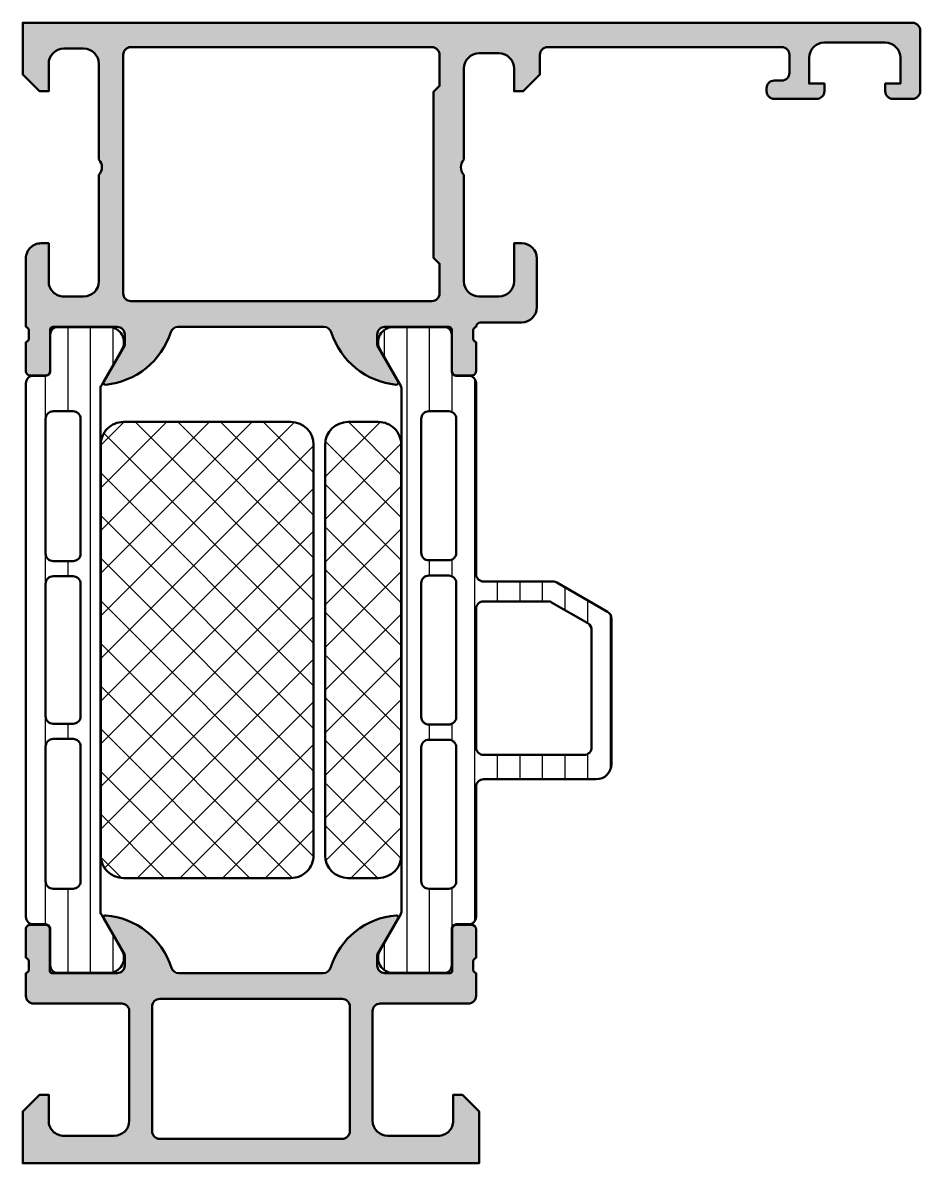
# Model space of a CAD drawing. Extents: x 0 to 59, y 0 to 75.
import ezdxf

# ---------------------------------------------------------------- set-up
doc = ezdxf.new("R2010")
doc.units = 0
for name, color, linetype, lineweight in [('0S-Alu contour', 7, 'Continuous', 50), ('0S-Alu hatch', 252, 'Continuous', 25), ('0S-Plastic contour', 254, 'Continuous', 50), ('0S-Plastic hatch', 253, 'Continuous', 25), ('0S-PT contour', 91, 'Continuous', 50), ('0S-PT hatch', 103, 'Continuous', 25)]:
    doc.layers.add(name, color=color, linetype=linetype, lineweight=lineweight)
pattern_1 = [(90, (0, 0), (-1.4859, 0), [])]
pattern_2 = [(135, (0, 0), (-1.403165018917055, -1.403165018917055), []), (225, (0, 0), (1.403165018917055, -1.403165018917055), [])]

# ---------------------------------------------------------------- blocks, each defined once
blk = doc.blocks.new('391430__699E13A5_60A3_41FA_8676_7FD3C4991469_')
at = {"layer": '0S-Alu hatch'}
h = blk.add_hatch(color=256, dxfattribs=at)
edge = h.paths.add_edge_path()
edge.add_line((34, 72.9), (34, 71.60000000000002))
edge.add_line((34, 71.60000000000002), (32.90000000000001, 70.50000000000001))
edge.add_line((32.90000000000001, 70.50000000000001), (32.30000000000001, 70.50000000000001))
edge.add_line((32.30000000000001, 70.50000000000001), (32.30000000000001, 72.00000000000001))
edge.add_arc((31.30000000000001, 72.00000000000001), 1.000000000000003, 0, 89.9999999999998)
edge.add_line((31.30000000000001, 73.00000000000001), (30, 73.00000000000001))
edge.add_arc((30, 72.00000000000001), 1, 90, 180)
edge.add_line((29, 72.00000000000001), (29, 66.00000000000001))
edge.add_arc((29.525, 65.50000000000001), 0.7250000000000015, 136.3971810272965, 223.6028189727035)
edge.add_line((29, 65.00000000000001), (29, 58.00000000000001))
edge.add_arc((30, 58.00000000000001), 1, 180, 270)
edge.add_line((30, 57.00000000000001), (31.30000000000001, 57.00000000000001))
edge.add_arc((31.30000000000001, 58.00000000000001), 1, 270, 360)
edge.add_line((32.30000000000001, 58.00000000000001), (32.30000000000001, 60.50000000000001))
edge.add_line((32.30000000000001, 60.50000000000001), (32.80000000000001, 60.50000000000001))
edge.add_ellipse((32.80000000000001, 59.50000000000001), major_axis=(-1.000000000000007, 0), ratio=1, start_angle=180, end_angle=269.9999999999996, ccw=False)
edge.add_line((33.80000000000001, 59.50000000000001), (33.80000000000001, 56.30000000000001))
edge.add_ellipse((32.80000000000001, 56.30000000000002), major_axis=(-1.000000000000007, 0), ratio=1, start_angle=90.0000000000004, end_angle=180, ccw=False)
edge.add_line((32.80000000000001, 55.30000000000001), (30.1, 55.30000000000001))
edge.add_arc((30.1, 55.00000000000001), 0.2999999999999971, 90, 180)
edge.add_arc((29.9, 54.71715728752539), 0.2999999999999987, 109.4712206344903, 180)
edge.add_line((29.6, 54.71715728752539), (29.59999999999999, 54.28284271247463))
edge.add_arc((29.9, 54.28284271247463), 0.3000000000000007, 180, 250.5287793655097)
edge.add_line((29.8, 54.00000000000002), (29.8, 52.10000000000005))
edge.add_ellipse((29.49999999999997, 52.10000000000004), major_axis=(-0.3000000000000327, 0), ratio=1, start_angle=89.99999999999869, end_angle=180, ccw=False)
edge.add_line((29.49999999999996, 51.80000000000001), (28.51000000000005, 51.80000000000001))
edge.add_ellipse((28.51000000000004, 52.10000000000004), major_axis=(-0.3000000000000327, 0), ratio=1, start_angle=0, end_angle=90.00000000000142, ccw=False)
edge.add_line((28.21000000000001, 52.10000000000005), (28.21000000000001, 54.80000000000001))
edge.add_arc((28.01000000000001, 54.80000000000001), 0.2000000000000028, 0, 90)
edge.add_line((28.01000000000001, 55.00000000000001), (23.80000000000001, 55.00000000000001))
edge.add_arc((23.8, 54.50000000000001), 0.5000000000000071, 89.9999999999992, 180)
edge.add_line((23.3, 54.50000000000001), (23.3, 53.80000000000002))
edge.add_line((23.3, 53.80000000000002), (24.68149545762236, 51.40717967697246))
edge.add_ellipse((24.56188021535171, 51.33811978464831), major_axis=(-0.1381197846482943, 0), ratio=1, start_angle=84.37742244920611, end_angle=210.0000000000005, ccw=False)
edge.add_ellipse((25.03822324117377, 56.17660886184779), major_axis=(-4.99999999999996, 0), ratio=1, start_angle=17.74841635606981, end_angle=84.37742244920679, ccw=False)
edge.add_arc((19.8, 54.50000000000002), 0.4999999999999904, 17.74841635606978, 90)
edge.add_line((19.8, 55.00000000000001), (10.2, 55.00000000000001))
edge.add_arc((10.2, 54.50000000000001), 0.5000000000000071, 89.9999999999998, 162.25158364393)
edge.add_ellipse((4.961776758826188, 56.17660886184781), major_axis=(-4.999999999999994, 0), ratio=1, start_angle=95.62257755079372, end_angle=162.2515836439301, ccw=False)
edge.add_ellipse((5.438119784648303, 51.33811978464831), major_axis=(-0.1381197846483013, 0), ratio=1, start_angle=-29.999999999998806, end_angle=95.62257755079003, ccw=False)
edge.add_line((5.318504542377636, 51.40717967697246), (6.699999999999987, 53.80000000000001))
edge.add_line((6.699999999999987, 53.80000000000001), (6.699999999999987, 54.50000000000001))
edge.add_arc((6.199999999999985, 54.50000000000001), 0.5000000000000018, 0, 89.9999999999998)
edge.add_line((6.199999999999987, 55.00000000000001), (1.989999999999993, 55.00000000000001))
edge.add_arc((1.989999999999992, 54.80000000000001), 0.2000000000000028, 89.99999999999943, 180)
edge.add_line((1.789999999999989, 54.80000000000001), (1.78999999999999, 52.10000000000005))
edge.add_ellipse((1.489999999999957, 52.10000000000004), major_axis=(-0.3000000000000338, 0), ratio=1, start_angle=89.99999999999892, end_angle=180, ccw=False)
edge.add_line((1.489999999999951, 51.80000000000001), (0.5000000000000274, 51.80000000000001))
edge.add_ellipse((0.5000000000000347, 52.10000000000006), major_axis=(-0.3000000000000469, 0), ratio=1, start_angle=0, end_angle=89.99999999999858, ccw=False)
edge.add_line((0.1999999999999893, 52.10000000000005), (0.1999999999999875, 54.00000000000002))
edge.add_arc((0.0999999999999896, 54.28284271247463), 0.2999999999999991, 289.4712206344904, 360)
edge.add_line((0.3999999999999886, 54.28284271247463), (0.3999999999999904, 54.71715728752539))
edge.add_arc((0.0999999999999967, 54.7171572875254), 0.2999999999999936, 0, 70.52877936550809)
edge.add_line((0.2000000000000008, 55.00000000000001), (0.1999999999999875, 59.50000000000001))
edge.add_ellipse((1.199999999999991, 59.50000000000001), major_axis=(-1.000000000000003, 0), ratio=1, start_angle=269.9999999999994, end_angle=360, ccw=False)
edge.add_line((1.200000000000001, 60.5), (1.700000000000001, 60.5))
edge.add_line((1.700000000000001, 60.5), (1.700000000000001, 58))
edge.add_arc((2.7, 58), 0.9999999999999982, 180, 270.0000000000001)
edge.add_line((2.700000000000001, 57.00000000000001), (3.999999999999999, 57.00000000000001))
edge.add_arc((3.999999999999999, 58), 1, 270, 360)
edge.add_line((4.999999999999999, 58), (4.999999999999999, 65.00000000000001))
edge.add_arc((4.474999999999999, 65.50000000000001), 0.7249999999999996, 316.3971810272964, 403.6028189727036)
edge.add_line((4.999999999999999, 66.00000000000001), (4.999999999999999, 72.30000000000001))
edge.add_arc((3.999999999999999, 72.30000000000001), 1, 0, 90)
edge.add_line((3.999999999999999, 73.30000000000001), (2.700000000000001, 73.30000000000001))
edge.add_arc((2.700000000000001, 72.30000000000001), 1, 90, 180)
edge.add_line((1.700000000000001, 72.30000000000001), (1.700000000000001, 70.50000000000001))
edge.add_line((1.700000000000001, 70.50000000000001), (1.099999999999993, 70.50000000000001))
edge.add_line((1.099999999999993, 70.50000000000001), (-1.1e-15, 71.60000000000002))
edge.add_line((-1.1e-15, 71.60000000000002), (-1.1e-15, 75.00000000000001))
edge.add_line((-1.1e-15, 75.00000000000001), (58.5, 75.00000000000001))
edge.add_ellipse((58.50000000000001, 74.50000000000001), major_axis=(-0.4999999999999858, 0), ratio=1, start_angle=180, end_angle=270.0000000000008, ccw=False)
edge.add_line((59, 74.50000000000001), (59, 70.50000000000001))
edge.add_ellipse((58.50000000000001, 70.5), major_axis=(-0.4999999999999929, 0), ratio=1, start_angle=89.9999999999992, end_angle=180, ccw=False)
edge.add_line((58.5, 70.00000000000001), (57.19999999999998, 70.00000000000001))
edge.add_ellipse((57.19999999999999, 70.49999999999999), major_axis=(-0.4999999999999716, 0), ratio=1, start_angle=0, end_angle=89.9999999999992, ccw=False)
edge.add_line((56.70000000000001, 70.5), (56.70000000000001, 71.00000000000001))
edge.add_line((56.70000000000001, 71.00000000000001), (57.70000000000002, 71.00000000000001))
edge.add_line((57.70000000000002, 71.00000000000001), (57.70000000000002, 72.70000000000002))
edge.add_arc((56.70000000000001, 72.70000000000002), 1, 0, 90)
edge.add_line((56.70000000000001, 73.70000000000002), (52.69999999999999, 73.70000000000002))
edge.add_arc((52.69999999999999, 72.70000000000002), 1, 90, 180)
edge.add_line((51.69999999999999, 72.70000000000002), (51.69999999999999, 71.00000000000001))
edge.add_line((51.69999999999999, 71.00000000000001), (52.69999999999999, 71.00000000000001))
edge.add_line((52.69999999999999, 71.00000000000001), (52.69999999999999, 70.50000000000001))
edge.add_ellipse((52.19999999999999, 70.5), major_axis=(-0.4999999999999929, 0), ratio=1, start_angle=89.9999999999992, end_angle=180, ccw=False)
edge.add_line((52.19999999999998, 70.00000000000001), (49.40000000000001, 70.00000000000001))
edge.add_ellipse((49.4, 70.5), major_axis=(-0.4999999999999858, 0), ratio=1, start_angle=0, end_angle=90.0000000000008, ccw=False)
edge.add_line((48.9, 70.50000000000001), (48.9, 70.70000000000002))
edge.add_ellipse((49.4, 70.70000000000003), major_axis=(-0.4999999999999929, 0), ratio=1, start_angle=269.9999999999992, end_angle=360, ccw=False)
edge.add_line((49.40000000000001, 71.20000000000002), (49.90000000000001, 71.20000000000002))
edge.add_arc((49.90000000000001, 71.70000000000002), 0.5, 270, 360)
edge.add_line((50.4, 71.70000000000002), (50.4, 72.9))
edge.add_arc((49.90000000000001, 72.9), 0.5, 0, 90)
edge.add_line((49.90000000000001, 73.4), (34.5, 73.4))
edge.add_arc((34.5, 72.9), 0.5, 90, 180)
edge = h.paths.add_edge_path()
edge.add_line((26.90000000000007, 73.4), (7.100000000000051, 73.4))
edge.add_arc((7.10000000000005, 72.9), 0.5, 89.99999999999991, 180)
edge.add_line((6.60000000000005, 72.9), (6.600000000000064, 57.20000000000002))
edge.add_arc((7.100000000000064, 57.20000000000002), 0.5, 180, 270)
edge.add_line((7.100000000000064, 56.70000000000001), (26.90000000000007, 56.70000000000001))
edge.add_arc((26.90000000000007, 57.20000000000002), 0.5, 270, 360)
edge.add_line((27.40000000000006, 57.20000000000002), (27.40000000000009, 59.15000000000002))
edge.add_line((27.40000000000009, 59.15000000000002), (27, 59.55000000000009))
edge.add_line((27, 59.55000000000009), (27, 70.44999999999993))
edge.add_line((27, 70.44999999999993), (27.40000000000009, 70.85000000000002))
edge.add_line((27.40000000000009, 70.85000000000002), (27.40000000000006, 72.90000000000002))
edge.add_arc((26.90000000000007, 72.9), 0.4999999999999965, 0, 90.0000000000004)
at = {"layer": '0S-Alu contour', "color": 7}
for points in [[(1.700000000000001, 72.30000000000001), (1.700000000000001, 70.50000000000001), (1.099999999999993, 70.50000000000001), (-1.1e-15, 71.60000000000002), (-1.1e-15, 75.00000000000001), (58.5, 75.00000000000001)], [(59, 74.50000000000001), (59, 70.50000000000001)], [(56.70000000000001, 73.70000000000002), (52.69999999999999, 73.70000000000002)], [(3.999999999999999, 73.30000000000001), (2.700000000000001, 73.30000000000001)], [(6.60000000000005, 72.9), (6.600000000000064, 57.20000000000002)], [(26.90000000000007, 73.4), (7.100000000000051, 73.4)], [(27.40000000000006, 57.20000000000002), (27.40000000000009, 59.15000000000002), (27, 59.55000000000009), (27, 70.44999999999993), (27.40000000000009, 70.85000000000002), (27.40000000000006, 72.90000000000002)], [(31.30000000000001, 73.00000000000001), (30, 73.00000000000001)], [(34, 72.9), (34, 71.60000000000002), (32.90000000000001, 70.50000000000001), (32.30000000000001, 70.50000000000001), (32.30000000000001, 72.00000000000001)], [(49.90000000000001, 73.4), (34.5, 73.4)], [(50.4, 71.70000000000002), (50.4, 72.9)], [(4.999999999999999, 66.00000000000001), (4.999999999999999, 72.30000000000001)], [(51.69999999999999, 72.70000000000002), (51.69999999999999, 71.00000000000001), (52.69999999999999, 71.00000000000001), (52.69999999999999, 70.50000000000001)], [(56.70000000000001, 70.5), (56.70000000000001, 71.00000000000001), (57.70000000000002, 71.00000000000001), (57.70000000000002, 72.70000000000002)], [(29, 72.00000000000001), (29, 66.00000000000001)], [(48.9, 70.50000000000001), (48.9, 70.70000000000002)], [(49.40000000000001, 71.20000000000002), (49.90000000000001, 71.20000000000002)], [(52.19999999999998, 70.00000000000001), (49.40000000000001, 70.00000000000001)], [(58.5, 70.00000000000001), (57.19999999999998, 70.00000000000001)], [(4.999999999999999, 58), (4.999999999999999, 65.00000000000001)], [(29, 65.00000000000001), (29, 58.00000000000001)], [(1.200000000000001, 60.5), (1.700000000000001, 60.5), (1.700000000000001, 58)], [(32.30000000000001, 58.00000000000001), (32.30000000000001, 60.50000000000001), (32.80000000000001, 60.50000000000001)], [(0.2000000000000008, 55.00000000000001), (0.1999999999999875, 59.50000000000001)], [(33.80000000000001, 59.50000000000001), (33.80000000000001, 56.30000000000001)], [(2.700000000000001, 57.00000000000001), (3.999999999999999, 57.00000000000001)], [(7.100000000000064, 56.70000000000001), (26.90000000000007, 56.70000000000001)], [(30, 57.00000000000001), (31.30000000000001, 57.00000000000001)], [(1.789999999999989, 54.80000000000001), (1.78999999999999, 52.10000000000005)], [(6.199999999999987, 55.00000000000001), (1.989999999999993, 55.00000000000001)], [(19.8, 55.00000000000001), (10.2, 55.00000000000001)], [(28.01000000000001, 55.00000000000001), (23.80000000000001, 55.00000000000001)], [(28.21000000000001, 52.10000000000005), (28.21000000000001, 54.80000000000001)], [(32.80000000000001, 55.30000000000001), (30.1, 55.30000000000001)], [(0.3999999999999886, 54.28284271247463), (0.3999999999999904, 54.71715728752539)], [(5.318504542377636, 51.40717967697246), (6.699999999999987, 53.80000000000001), (6.699999999999987, 54.50000000000001)], [(23.3, 54.50000000000001), (23.3, 53.80000000000002), (24.68149545762236, 51.40717967697246)], [(29.6, 54.71715728752539), (29.59999999999999, 54.28284271247463)], [(0.1999999999999893, 52.10000000000005), (0.1999999999999875, 54.00000000000002)], [(29.8, 54.00000000000002), (29.8, 52.10000000000005)], [(1.489999999999951, 51.80000000000001), (0.5000000000000274, 51.80000000000001)], [(29.49999999999996, 51.80000000000001), (28.51000000000005, 51.80000000000001)]]:
    blk.add_lwpolyline(points, dxfattribs=at)
at = {"layer": '0S-Alu contour', "color": 7, "extrusion": (0, 0, -1)}
for centre, radius, start, end in [((-58.50000000000001, 74.50000000000001), 0.4999999999999858, 89.9999999999992, 180), ((-49.4, 70.70000000000003), 0.4999999999999929, 0, 90.00000000000081), ((-49.4, 70.5), 0.4999999999999858, 269.9999999999992, 0), ((-52.19999999999999, 70.5), 0.4999999999999929, 180, 270.0000000000008), ((-57.19999999999999, 70.49999999999999), 0.4999999999999716, 270.0000000000008, 0), ((-58.50000000000001, 70.5), 0.4999999999999929, 180, 270.0000000000008), ((-1.199999999999991, 59.50000000000001), 1.000000000000003, 0, 90.00000000000063), ((-32.80000000000001, 59.50000000000001), 1.000000000000007, 90.0000000000004, 180), ((-32.80000000000001, 56.30000000000002), 1.000000000000007, 180, 269.9999999999996), ((-4.961776758826188, 56.17660886184781), 4.999999999999994, 197.74841635607, 264.3774224492063), ((-25.03822324117377, 56.17660886184779), 4.99999999999996, 275.6225775507932, 342.2515836439302), ((-0.5000000000000347, 52.10000000000006), 0.3000000000000469, 270.0000000000014, 0), ((-1.489999999999957, 52.10000000000004), 0.3000000000000338, 180, 270.0000000000011), ((-28.51000000000004, 52.10000000000004), 0.3000000000000327, 269.9999999999986, 0), ((-29.49999999999997, 52.10000000000004), 0.3000000000000327, 180, 270.0000000000013), ((-5.438119784648303, 51.33811978464831), 0.1381197846483013, 264.37742244921, 29.9999999999988), ((-24.56188021535171, 51.33811978464831), 0.1381197846482943, 149.9999999999995, 275.6225775507939)]:
    blk.add_arc(centre, radius, start, end, dxfattribs=at)
at = {"layer": '0S-Alu contour', "color": 7}
for centre, radius, start, end in [((52.69999999999999, 72.70000000000002), 1, 90, 180), ((56.70000000000001, 72.70000000000002), 1, 0, 90), ((2.700000000000001, 72.30000000000001), 1, 90, 180), ((3.999999999999999, 72.30000000000001), 1, 0, 90), ((7.10000000000005, 72.9), 0.5, 89.99999999999991, 180), ((26.90000000000007, 72.9), 0.4999999999999965, 0, 90.0000000000004), ((30, 72.00000000000001), 1, 90, 180), ((31.30000000000001, 72.00000000000001), 1.000000000000003, 0, 89.9999999999998), ((34.5, 72.9), 0.5, 90, 180), ((49.90000000000001, 72.9), 0.5, 0, 90), ((49.90000000000001, 71.70000000000002), 0.5, 270, 0), ((4.474999999999999, 65.50000000000001), 0.7249999999999996, 316.3971810272964, 43.60281897270365), ((29.525, 65.50000000000001), 0.7250000000000015, 136.3971810272965, 223.6028189727035), ((2.7, 58), 0.9999999999999982, 180, 270.0000000000001), ((3.999999999999999, 58), 1, 270, 0), ((30, 58.00000000000001), 1, 180, 270), ((31.30000000000001, 58.00000000000001), 1, 270, 0), ((7.100000000000064, 57.20000000000002), 0.5, 180, 270), ((26.90000000000007, 57.20000000000002), 0.5, 270, 0), ((0.0999999999999967, 54.7171572875254), 0.2999999999999936, 0, 70.52877936550809), ((1.989999999999992, 54.80000000000001), 0.2000000000000028, 89.99999999999943, 180), ((6.199999999999985, 54.50000000000001), 0.5000000000000018, 0, 89.9999999999998), ((10.2, 54.50000000000001), 0.5000000000000071, 89.9999999999998, 162.25158364393), ((19.8, 54.50000000000002), 0.4999999999999904, 17.74841635606978, 90), ((23.8, 54.50000000000001), 0.5000000000000071, 89.9999999999992, 180), ((28.01000000000001, 54.80000000000001), 0.2000000000000028, 0, 90), ((29.9, 54.71715728752539), 0.2999999999999987, 109.4712206344903, 180), ((30.1, 55.00000000000001), 0.2999999999999971, 90, 180), ((0.0999999999999896, 54.28284271247463), 0.2999999999999991, 289.4712206344904, 0), ((29.9, 54.28284271247463), 0.3000000000000007, 180, 250.5287793655097)]:
    blk.add_arc(centre, radius, start, end, dxfattribs=at)
blk = doc.blocks.new('278257__DBB3D6EF_B642_41C7_9EE1_92AFD7180E99___5E092644_018B_4345_8E50_8EFF9B53573E_')
at = {"layer": '0S-Plastic hatch'}
h = blk.add_hatch(dxfattribs=at)
h.set_pattern_fill('ANSI31', color=256, scale=0.4680000000000001, angle=45, style=0)
h.set_pattern_definition(pattern_1)
edge = h.paths.add_edge_path()
edge.add_arc((38.20000000000018, 35.82512928832862), 0.5000000000000071, 0, 59.99999999999956)
edge.add_line((38.45000000000018, 36.25814199022085), (35.11602540378462, 38.18301312081729))
edge.add_arc((34.86602540378461, 37.75000041892504), 0.5000000000000298, 60.00000000000008, 89.99999999999837)
edge.add_line((34.86602540378462, 38.25000041892507), (30.30000000000018, 38.25000041892507))
edge.add_ellipse((30.30000000000018, 38.75000041892507), major_axis=(-0.5, 0), ratio=1, start_angle=0, end_angle=90, ccw=False)
edge.add_line((29.80000000000018, 38.75000041892507), (29.80000000000018, 51.29000041892506))
edge.add_arc((29.30000000000018, 51.29000041892506), 0.5000000000000036, 0, 89.99999999999959)
edge.add_line((29.30000000000018, 51.79000041892506), (28.50000000000019, 51.79000041892506))
edge.add_ellipse((28.50000000000019, 52.09000041892505), major_axis=(-0.2999999999999971, 0), ratio=1, start_angle=0, end_angle=90, ccw=False)
edge.add_line((28.20000000000019, 52.09000041892505), (28.20000000000018, 54.49000041892507))
edge.add_arc((27.70000000000019, 54.49000041892507), 0.4999999999999894, 0, 90.00000000000081)
edge.add_line((27.70000000000019, 54.99000041892506), (24.3565509926172, 54.99000041892506))
edge.add_arc((24.3565509926172, 53.99000041892506), 1, 89.9999999999998, 210)
edge.add_line((23.49052558883276, 53.49000041892506), (24.8330127018924, 51.16474453059931))
edge.add_ellipse((24.40000000000019, 50.9147445305993), major_axis=(-0.499999999999998, 0), ratio=1, start_angle=180, end_angle=210.0000000000001, ccw=False)
edge.add_line((24.90000000000018, 50.9147445305993), (24.90000000000018, 16.58525630725083))
edge.add_ellipse((24.40000000000018, 16.58525630725082), major_axis=(-0.5, 0), ratio=1, start_angle=150.0000000000001, end_angle=180, ccw=False)
edge.add_line((24.8330127018924, 16.33525630725082), (23.49052558883275, 14.01000041892507))
edge.add_arc((24.35655099261719, 13.51000041892506), 1, 149.9999999999998, 270)
edge.add_line((24.35655099261719, 12.51000041892506), (27.70000000000017, 12.51000041892507))
edge.add_arc((27.70000000000018, 13.01000041892507), 0.5, 269.9999999999992, 360)
edge.add_line((28.20000000000018, 13.01000041892507), (28.20000000000018, 15.41000041892507))
edge.add_ellipse((28.50000000000017, 15.41000041892507), major_axis=(-0.2999999999999971, 0), ratio=1, start_angle=269.9999999999993, end_angle=360, ccw=False)
edge.add_line((28.50000000000018, 15.71000041892506), (29.30000000000018, 15.71000041892507))
edge.add_arc((29.30000000000017, 16.21000041892507), 0.5000000000000036, 270.0000000000004, 360)
edge.add_line((29.80000000000018, 16.21000041892507), (29.80000000000018, 24.75000041892506))
edge.add_ellipse((30.30000000000018, 24.75000041892506), major_axis=(-0.5, 0), ratio=1, start_angle=269.9999999999996, end_angle=360, ccw=False)
edge.add_line((30.30000000000018, 25.25000041892506), (37.70000000000018, 25.25000041892506))
edge.add_arc((37.70000000000018, 26.25000041892507), 1.000000000000003, 270, 360)
edge.add_line((38.70000000000019, 26.25000041892507), (38.70000000000018, 35.82512928832863))
edge = h.paths.add_edge_path()
edge.add_ellipse((36.90000000000019, 35.07457393838213), major_axis=(-0.499999999999998, 0), ratio=1, start_angle=180, end_angle=239.9999999999999, ccw=False)
edge.add_line((37.40000000000018, 35.07457393838213), (37.40000000000018, 27.35000041892507))
edge.add_ellipse((36.90000000000019, 27.35000041892507), major_axis=(-0.5, 0), ratio=1, start_angle=90, end_angle=180, ccw=False)
edge.add_line((36.90000000000019, 26.85000041892506), (30.30000000000018, 26.85000041892506))
edge.add_ellipse((30.30000000000018, 27.35000041892507), major_axis=(-0.5, 0), ratio=1, start_angle=0, end_angle=90, ccw=False)
edge.add_line((29.80000000000018, 27.35000041892507), (29.80000000000018, 36.45000041892507))
edge.add_ellipse((30.30000000000018, 36.45000041892507), major_axis=(-0.5, 0), ratio=1, start_angle=270, end_angle=360, ccw=False)
edge.add_line((30.30000000000018, 36.95000041892507), (34.51769145362416, 36.95000041892507))
edge.add_ellipse((34.51769145362417, 36.45000041892507), major_axis=(-0.5, 0), ratio=1, start_angle=240.00000000000028, end_angle=270.0000000000008, ccw=False)
edge.add_line((34.76769145362417, 36.8830131208173), (37.15000000000018, 35.50758664027435))
edge = h.paths.add_edge_path()
edge.add_ellipse((28.00000000000018, 38.15000041892507), major_axis=(-0.5, 0), ratio=1, start_angle=180, end_angle=270, ccw=False)
edge.add_line((28.50000000000018, 38.15000041892507), (28.50000000000018, 29.35000041892506))
edge.add_ellipse((28.00000000000018, 29.35000041892506), major_axis=(-0.5, 0), ratio=1, start_angle=90, end_angle=180, ccw=False)
edge.add_line((28.00000000000018, 28.85000041892507), (26.70000000000018, 28.85000041892507))
edge.add_ellipse((26.70000000000018, 29.35000041892506), major_axis=(-0.5, 0), ratio=1, start_angle=0, end_angle=90, ccw=False)
edge.add_line((26.20000000000018, 29.35000041892506), (26.20000000000018, 38.15000041892507))
edge.add_ellipse((26.70000000000018, 38.15000041892507), major_axis=(-0.5, 0), ratio=1, start_angle=270, end_angle=360, ccw=False)
edge.add_line((26.70000000000018, 38.65000041892507), (28.00000000000018, 38.65000041892507))
edge = h.paths.add_edge_path()
edge.add_ellipse((28.00000000000018, 27.35000041892507), major_axis=(-0.5, 0), ratio=1, start_angle=180, end_angle=269.9999999999996, ccw=False)
edge.add_line((28.50000000000018, 27.35000041892507), (28.50000000000018, 18.55000041892506))
edge.add_ellipse((28.00000000000018, 18.55000041892506), major_axis=(-0.5, 0), ratio=1, start_angle=90, end_angle=180, ccw=False)
edge.add_line((28.00000000000018, 18.05000041892506), (26.70000000000018, 18.05000041892506))
edge.add_ellipse((26.70000000000018, 18.55000041892506), major_axis=(-0.5, 0), ratio=1, start_angle=0, end_angle=90, ccw=False)
edge.add_line((26.20000000000018, 18.55000041892506), (26.20000000000018, 27.35000041892507))
edge.add_ellipse((26.70000000000018, 27.35000041892507), major_axis=(-0.5, 0), ratio=1, start_angle=270.0000000000004, end_angle=360, ccw=False)
edge.add_line((26.70000000000018, 27.85000041892506), (28.00000000000018, 27.85000041892506))
edge = h.paths.add_edge_path()
edge.add_line((28.00000000000018, 39.65000041892507), (26.70000000000018, 39.65000041892507))
edge.add_ellipse((26.70000000000018, 40.15000041892506), major_axis=(-0.5, 0), ratio=1, start_angle=0, end_angle=90, ccw=False)
edge.add_line((26.20000000000018, 40.15000041892506), (26.20000000000018, 48.95000041892506))
edge.add_ellipse((26.70000000000018, 48.95000041892506), major_axis=(-0.5, 0), ratio=1, start_angle=270, end_angle=360, ccw=False)
edge.add_line((26.70000000000018, 49.45000041892506), (28.00000000000018, 49.45000041892506))
edge.add_ellipse((28.00000000000018, 48.95000041892506), major_axis=(-0.5, 0), ratio=1, start_angle=180, end_angle=270, ccw=False)
edge.add_line((28.50000000000018, 48.95000041892506), (28.50000000000018, 40.15000041892506))
edge.add_ellipse((28.00000000000018, 40.15000041892506), major_axis=(-0.5, 0), ratio=1, start_angle=90, end_angle=180, ccw=False)
at = {"layer": '0S-Alu contour', "color": 7}
for points in [[(26.20000000000018, 40.15000041892506), (26.20000000000018, 48.95000041892506)], [(26.70000000000018, 49.45000041892506), (28.00000000000018, 49.45000041892506)], [(28.50000000000018, 48.95000041892506), (28.50000000000018, 40.15000041892506)], [(28.00000000000018, 39.65000041892507), (26.70000000000018, 39.65000041892507)], [(26.70000000000018, 38.65000041892507), (28.00000000000018, 38.65000041892507)], [(26.20000000000018, 29.35000041892506), (26.20000000000018, 38.15000041892507)], [(28.50000000000018, 38.15000041892507), (28.50000000000018, 29.35000041892506)], [(30.30000000000018, 36.95000041892507), (34.51769145362416, 36.95000041892507)], [(34.76769145362417, 36.8830131208173), (37.15000000000018, 35.50758664027435)], [(29.80000000000018, 27.35000041892507), (29.80000000000018, 36.45000041892507)], [(37.40000000000018, 35.07457393838213), (37.40000000000018, 27.35000041892507)], [(28.00000000000018, 28.85000041892507), (26.70000000000018, 28.85000041892507)], [(26.70000000000018, 27.85000041892506), (28.00000000000018, 27.85000041892506)], [(26.20000000000018, 18.55000041892506), (26.20000000000018, 27.35000041892507)], [(28.50000000000018, 27.35000041892507), (28.50000000000018, 18.55000041892506)], [(36.90000000000019, 26.85000041892506), (30.30000000000018, 26.85000041892506)], [(28.00000000000018, 18.05000041892506), (26.70000000000018, 18.05000041892506)]]:
    blk.add_lwpolyline(points, dxfattribs=at)
at = {"layer": '0S-Alu contour', "color": 7, "extrusion": (5e-16, 1.1e-15, -1)}
for centre, radius, start, end in [((-26.70000000000018, 48.95000041892506), 0.5, 0, 90), ((-28.00000000000018, 48.95000041892506), 0.5, 90, 180), ((-26.70000000000018, 40.15000041892506), 0.5, 270, 0), ((-28.00000000000018, 40.15000041892506), 0.5, 180, 270), ((-26.70000000000018, 38.15000041892507), 0.5, 0, 90), ((-28.00000000000018, 38.15000041892507), 0.5, 90, 180), ((-30.30000000000018, 36.45000041892507), 0.5, 0, 90), ((-34.51769145362417, 36.45000041892507), 0.5, 89.9999999999992, 119.9999999999997), ((-36.90000000000019, 35.07457393838213), 0.499999999999998, 120.0000000000001, 180), ((-26.70000000000018, 29.35000041892506), 0.5, 270, 0), ((-28.00000000000018, 29.35000041892506), 0.5, 180, 270), ((-26.70000000000018, 27.35000041892507), 0.5, 0, 89.99999999999959), ((-28.00000000000018, 27.35000041892507), 0.5, 90.0000000000004, 180), ((-30.30000000000018, 27.35000041892507), 0.5, 270, 0), ((-36.90000000000019, 27.35000041892507), 0.5, 180, 270), ((-26.70000000000018, 18.55000041892506), 0.5, 270, 0), ((-28.00000000000018, 18.55000041892506), 0.5, 180, 270)]:
    blk.add_arc(centre, radius, start, end, dxfattribs=at)
at = {"layer": '0S-Plastic contour', "color": 7}
for points in [[(27.70000000000019, 54.99000041892506), (24.3565509926172, 54.99000041892506)], [(28.20000000000019, 52.09000041892505), (28.20000000000018, 54.49000041892507)], [(23.49052558883276, 53.49000041892506), (24.8330127018924, 51.16474453059931)], [(29.30000000000018, 51.79000041892506), (28.50000000000019, 51.79000041892506)], [(29.80000000000018, 38.75000041892507), (29.80000000000018, 51.29000041892506)], [(24.90000000000018, 50.9147445305993), (24.90000000000018, 16.58525630725083)], [(34.86602540378462, 38.25000041892507), (30.30000000000018, 38.25000041892507)], [(38.45000000000018, 36.25814199022085), (35.11602540378462, 38.18301312081729)], [(38.70000000000019, 26.25000041892507), (38.70000000000018, 35.82512928832863)], [(30.30000000000018, 25.25000041892506), (37.70000000000018, 25.25000041892506)], [(29.80000000000018, 16.21000041892507), (29.80000000000018, 24.75000041892506)], [(24.8330127018924, 16.33525630725082), (23.49052558883275, 14.01000041892507)], [(28.20000000000018, 13.01000041892507), (28.20000000000018, 15.41000041892507)], [(28.50000000000018, 15.71000041892506), (29.30000000000018, 15.71000041892507)], [(24.35655099261719, 12.51000041892506), (27.70000000000017, 12.51000041892507)]]:
    blk.add_lwpolyline(points, dxfattribs=at)
for centre, radius, start, end in [((24.3565509926172, 53.99000041892506), 1, 89.9999999999998, 210), ((27.70000000000019, 54.49000041892507), 0.4999999999999894, 0, 90.00000000000081), ((29.30000000000018, 51.29000041892506), 0.5000000000000036, 0, 89.99999999999959), ((34.86602540378461, 37.75000041892504), 0.5000000000000298, 60.00000000000008, 89.99999999999837), ((38.20000000000018, 35.82512928832862), 0.5000000000000071, 0, 59.99999999999956), ((37.70000000000018, 26.25000041892507), 1.000000000000003, 270, 0), ((29.30000000000017, 16.21000041892507), 0.5000000000000036, 270.0000000000004, 0), ((24.35655099261719, 13.51000041892506), 1, 149.9999999999998, 270), ((27.70000000000018, 13.01000041892507), 0.5, 269.9999999999992, 0)]:
    blk.add_arc(centre, radius, start, end, dxfattribs=at)
at = {"layer": '0S-Plastic contour', "color": 7, "extrusion": (5e-16, 1.1e-15, -1)}
for centre, radius, start, end in [((-28.50000000000019, 52.09000041892505), 0.2999999999999971, 270, 0), ((-24.40000000000019, 50.9147445305993), 0.499999999999998, 149.9999999999999, 180), ((-30.30000000000018, 38.75000041892507), 0.5, 270, 0), ((-30.30000000000018, 24.75000041892506), 0.5, 0, 90.0000000000004), ((-24.40000000000018, 16.58525630725082), 0.5, 180, 210), ((-28.50000000000017, 15.41000041892507), 0.2999999999999971, 0, 90.00000000000067)]:
    blk.add_arc(centre, radius, start, end, dxfattribs=at)
blk = doc.blocks.new('391460__A7851A93_3E42_48D3_924B_93A7A3DC0920_')
at = {"layer": '0S-Alu hatch'}
h = blk.add_hatch(color=256, dxfattribs=at)
edge = h.paths.add_edge_path()
edge.add_line((28.90002441406341, 4.500013553619282), (30, 3.400038206100816))
edge.add_line((30, 3.400038206100816), (30.00000000000046, 0))
edge.add_line((30.00000000000046, 0), (0, 0))
edge.add_line((0, 0), (4.547e-13, 3.400038206099907))
edge.add_line((4.547e-13, 3.400038206099907), (1.09997558593659, 4.500013553619282))
edge.add_line((1.09997558593659, 4.500013553619282), (1.70001220703125, 4.50001355361951))
edge.add_line((1.70001220703125, 4.50001355361951), (1.70001220703125, 2.800016843795674))
edge.add_arc((2.699988454923177, 2.799993210894067), 0.9999762481711911, 179.9986459023465, 270.0013609278978)
edge.add_line((2.700012207031704, 1.800016963004964), (6, 1.800016963004964))
edge.add_arc((5.999987457678242, 2.800029505327768), 1.000012542401458, 270.0007186130889, 359.9992745571189)
edge.add_line((6.999999999999545, 2.800016843802153), (6.999999999999545, 10.00001403045644))
edge.add_arc((6.499973327062775, 9.999987357519217), 0.5000266736481772, 0.0030563303085188, 89.99694366953308)
edge.add_line((6.500000000000454, 10.50001403045598), (0.7000000000002728, 10.50001403045644))
edge.add_ellipse((0.7000000000003865, 11.00001403045655), major_axis=(-0.5000000000001137, 0), ratio=1, start_angle=0, end_angle=89.99999999998698, ccw=False)
edge.add_line((0.2000000000002728, 11.00001403045655), (0.1999999999998181, 12.50000093998802))
edge.add_arc((0.1211635534567836, 12.76752153198112), 0.2788950563274097, 286.4198764194918, 361.1645893740969)
edge.add_line((0.4000009999998064, 12.77318993997949), (0.4000009999997906, 13.22678393997948))
edge.add_arc((0.1211329043566123, 13.23244459945653), 0.2789255417371596, 358.8371299271147, 433.5754054446468)
edge.add_line((0.1999999999997757, 13.49998793997948), (0.1999999999997335, 15.37999893998799))
edge.add_ellipse((0.4999999999997228, 15.379998939988), major_axis=(-0.2999999999999893, 0), ratio=1, start_angle=269.99999999999943, end_angle=360, ccw=False)
edge.add_line((0.4999999999997259, 15.67999893998799), (1.479974319042512, 15.67999893998802))
edge.add_ellipse((1.479974319042513, 15.37999893998801), major_axis=(-0.3000000000000114, 0), ratio=1, start_angle=180, end_angle=270.0000000000001, ccw=False)
edge.add_line((1.779974319042524, 15.37999893998801), (1.77997431904258, 12.61999729860506))
edge.add_arc((1.899974319042581, 12.61999729860507), 0.1200000000000001, 180, 270.0000993483417)
edge.add_line((1.899974527117261, 12.49999729860525), (6.199998451988489, 12.50000475465639))
edge.add_arc((6.20001133424215, 12.99999187226436), 0.4999871177739237, 269.9985237644347, 360.0006019649143)
edge.add_line((6.699998451988479, 12.99999712526388), (6.699998451988464, 13.70000170289859))
edge.add_line((6.699998451988464, 13.70000170289859), (5.319144780224206, 16.09171827501089))
edge.add_ellipse((5.437530550121103, 16.16006810665604), major_axis=(-0.1366999999999995, 0), ratio=1, start_angle=-94.47272639206409, end_angle=29.999918520385506, ccw=False)
edge.add_ellipse((5.064266512772095, 11.38825965200798), major_axis=(-4.923085062803532, 0), ratio=1, start_angle=197.2895527157367, end_angle=265.5272736079426, ccw=False)
edge.add_arc((10.24230951399256, 13.0000047546561), 0.4999999999996059, 197.2895527157379, 270.0000000000029)
edge.add_line((10.24230951399259, 12.50000475465649), (19.7576901045385, 12.50000475465649))
edge.add_arc((19.75769010453852, 13.0000047546561), 0.4999999999996092, 269.9999999999972, 342.7104472842615)
edge.add_ellipse((24.93573310575902, 11.38825965200795), major_axis=(-4.923085062803563, 0), ratio=1, start_angle=274.4727263920576, end_angle=342.7104472842631, ccw=False)
edge.add_ellipse((24.56246906840998, 16.16006810665604), major_axis=(-0.1367000000000026, 0), ratio=1, start_angle=150.0000814796166, end_angle=274.4727263920607, ccw=False)
edge.add_line((24.68085483830689, 16.09171827501089), (23.30000116654263, 13.70000170289859))
edge.add_line((23.30000116654263, 13.70000170289859), (23.30000116654261, 12.99999712526187))
edge.add_arc((23.79998828428894, 12.99999187226436), 0.4999871177739203, 179.9993980350857, 270.0014762355656)
edge.add_line((23.8000011665426, 12.5000047546564), (28.10002509141383, 12.49999729860525))
edge.add_arc((28.10002529948851, 12.61999729860507), 0.1200000000000002, 269.9999006516579, 360)
edge.add_line((28.22002529948851, 12.61999729860507), (28.22002529948857, 15.37999893998802))
edge.add_ellipse((28.52002529948858, 15.379998939988), major_axis=(-0.3000000000000114, 0), ratio=1, start_angle=270, end_angle=360, ccw=False)
edge.add_line((28.52002529948858, 15.67999893998802), (29.49999961853137, 15.67999893998799))
edge.add_ellipse((29.49999961853136, 15.379998939988), major_axis=(-0.2999999999999918, 0), ratio=1, start_angle=180, end_angle=269.9999999999993, ccw=False)
edge.add_line((29.79999961853136, 15.379998939988), (29.79999961853132, 13.49998793997948))
edge.add_arc((29.87886671417448, 13.23244459945653), 0.2789255417371603, 106.4245945553535, 181.1628700728853)
edge.add_line((29.5999986185313, 13.22678393997948), (29.59999861853129, 12.77318993997949))
edge.add_arc((29.87883659691074, 12.76752152116956), 0.2788955882737181, 178.8354106259002, 253.5801235805063)
edge.add_line((29.80000000000018, 12.50000041892507), (29.80000000000018, 11.00001403045667))
edge.add_ellipse((29.29999999999995, 11.00001403045667), major_axis=(-0.500000000000231, 0), ratio=1, start_angle=90.00000000002649, end_angle=180, ccw=False)
edge.add_line((29.30000000000018, 10.50001403045644), (23.5, 10.50001403045644))
edge.add_arc((23.50002667293802, 9.99998735751933), 0.5000266736485183, 90.00305633050601, 179.9969436696915)
edge.add_line((23.00000000000091, 10.00001403045563), (23.00000000000091, 2.800016843795219))
edge.add_arc((24.00001254232199, 2.800029505327541), 1.000012542401232, 180.0007254428812, 269.999281386924)
edge.add_line((24.00000000000046, 1.800016963004963), (27.29998779296875, 1.800016963004964))
edge.add_arc((27.3000115450774, 2.799993210893953), 0.9999762481710776, 269.9986390720956, 360.0013540976534)
edge.add_line((28.29998779296921, 2.800016843795058), (28.29998779296921, 4.500013553619282))
edge.add_line((28.29998779296921, 4.500013553619282), (28.90002441406341, 4.500013553619282))
edge = h.paths.add_edge_path()
edge.add_arc((21.0000000000006, 10.3000000000001), 0.4999999999998579, 0, 89.99999999996417)
edge.add_line((21.00000000000091, 10.79999999999995), (8.999999618530182, 10.79999999999995))
edge.add_arc((8.99999961853041, 10.30000000000018), 0.4999999999997727, 90.00000000002605, 180)
edge.add_line((8.499999618530637, 10.29999999999995), (8.499999618530637, 2.100019895554577))
edge.add_arc((8.999996745898267, 2.100017142129735), 0.4999971273752112, 179.9996844789419, 270.000329181261)
edge.add_line((8.999999618530182, 1.600020014762776), (21.00000000000091, 1.600020014762776))
edge.add_arc((21.00000000000091, 2.100020014762776), 0.5, 270, 360)
edge.add_line((21.50000000000091, 2.100020014762776), (21.50000000000046, 10.3000000000001))
at = {"layer": '0S-Alu contour', "color": 7}
for points in [[(6.699998451988479, 12.99999712526388), (6.699998451988464, 13.70000170289859), (5.319144780224206, 16.09171827501089)], [(24.68085483830689, 16.09171827501089), (23.30000116654263, 13.70000170289859), (23.30000116654261, 12.99999712526187)], [(0.1999999999997757, 13.49998793997948), (0.1999999999997335, 15.37999893998799)], [(0.4999999999997259, 15.67999893998799), (1.479974319042512, 15.67999893998802)], [(1.779974319042524, 15.37999893998801), (1.77997431904258, 12.61999729860506)], [(28.22002529948851, 12.61999729860507), (28.22002529948857, 15.37999893998802)], [(28.52002529948858, 15.67999893998802), (29.49999961853137, 15.67999893998799)], [(29.79999961853136, 15.379998939988), (29.79999961853132, 13.49998793997948)], [(0.4000009999998064, 12.77318993997949), (0.4000009999997906, 13.22678393997948)], [(29.5999986185313, 13.22678393997948), (29.59999861853129, 12.77318993997949)], [(0.2000000000002728, 11.00001403045655), (0.1999999999998181, 12.50000093998802)], [(1.899974527117261, 12.49999729860525), (6.199998451988489, 12.50000475465639)], [(10.24230951399259, 12.50000475465649), (19.7576901045385, 12.50000475465649)], [(23.8000011665426, 12.5000047546564), (28.10002509141383, 12.49999729860525)], [(29.80000000000018, 12.50000041892507), (29.80000000000018, 11.00001403045667)], [(21.00000000000091, 10.79999999999995), (8.999999618530182, 10.79999999999995)], [(6.500000000000454, 10.50001403045598), (0.7000000000002728, 10.50001403045644)], [(6.999999999999545, 2.800016843802153), (6.999999999999545, 10.00001403045644)], [(8.499999618530637, 10.29999999999995), (8.499999618530637, 2.100019895554578)], [(21.50000000000091, 2.100020014762776), (21.50000000000046, 10.3000000000001)], [(23.00000000000091, 10.00001403045563), (23.00000000000091, 2.800016843795219)], [(29.30000000000018, 10.50001403045644), (23.5, 10.50001403045644)], [(28.90002441406341, 4.500013553619282), (30, 3.400038206100816), (30.00000000000046, 0), (0, 0), (4.547e-13, 3.400038206099907), (1.09997558593659, 4.500013553619282), (1.70001220703125, 4.50001355361951), (1.70001220703125, 2.800016843795674)], [(28.29998779296921, 2.800016843795058), (28.29998779296921, 4.500013553619282), (28.90002441406341, 4.500013553619282)], [(2.700012207031704, 1.800016963004964), (6, 1.800016963004964)], [(8.999999618530182, 1.600020014762776), (21.00000000000091, 1.600020014762776)], [(24.00000000000046, 1.800016963004963), (27.29998779296875, 1.800016963004964)]]:
    blk.add_lwpolyline(points, dxfattribs=at)
at = {"layer": '0S-Alu contour', "color": 7, "extrusion": (0, 0, -1)}
for centre, radius, start, end in [((-5.437530550121103, 16.16006810665604), 0.1366999999999995, 330.0000814796145, 94.47272639206415), ((-5.064266512772095, 11.38825965200798), 4.923085062803532, 94.47272639205738, 162.7104472842633), ((-24.93573310575902, 11.38825965200795), 4.923085062803563, 17.28955271573687, 85.52727360794238), ((-24.56246906840998, 16.16006810665604), 0.1367000000000026, 85.52727360793932, 209.9999185203835), ((-0.4999999999997228, 15.379998939988), 0.2999999999999893, 0, 90.0000000000006), ((-1.479974319042513, 15.37999893998801), 0.3000000000000114, 89.99999999999991, 180), ((-28.52002529948858, 15.379998939988), 0.3000000000000114, 0, 90), ((-29.49999961853136, 15.379998939988), 0.2999999999999918, 90.00000000000067, 180), ((-0.7000000000003865, 11.00001403045655), 0.5000000000001137, 270.000000000013, 0), ((-29.29999999999995, 11.00001403045667), 0.500000000000231, 180, 269.9999999999735)]:
    blk.add_arc(centre, radius, start, end, dxfattribs=at)
at = {"layer": '0S-Alu contour', "color": 7}
for centre, radius, start, end in [((0.1211329043566123, 13.23244459945653), 0.2789255417371596, 358.8371299271147, 73.57540544464682), ((0.1211635534567836, 12.76752153198112), 0.2788950563274097, 286.4198764194918, 1.164589374096924), ((6.20001133424215, 12.99999187226436), 0.4999871177739237, 269.9985237644347, 0.0006019649143335), ((10.24230951399256, 13.0000047546561), 0.4999999999996059, 197.2895527157379, 270.0000000000029), ((19.75769010453852, 13.0000047546561), 0.4999999999996092, 269.9999999999972, 342.7104472842615), ((23.79998828428894, 12.99999187226436), 0.4999871177739203, 179.9993980350857, 270.0014762355656), ((29.87883659691074, 12.76752152116956), 0.2788955882737181, 178.8354106259002, 253.5801235805063), ((29.87886671417448, 13.23244459945653), 0.2789255417371603, 106.4245945553535, 181.1628700728853), ((1.899974319042581, 12.61999729860507), 0.1200000000000001, 180, 270.0000993483417), ((28.10002529948851, 12.61999729860507), 0.1200000000000002, 269.9999006516579, 0), ((8.99999961853041, 10.30000000000018), 0.4999999999997727, 90.00000000002605, 180), ((21.0000000000006, 10.3000000000001), 0.4999999999998579, 0, 89.99999999996417), ((6.499973327062775, 9.999987357519217), 0.5000266736481772, 0.0030563303085188, 89.99694366953308), ((23.50002667293802, 9.99998735751933), 0.5000266736485183, 90.00305633050601, 179.9969436696915), ((2.699988454923177, 2.799993210894067), 0.9999762481711911, 179.9986459023465, 270.0013609278978), ((5.999987457678242, 2.800029505327768), 1.000012542401458, 270.0007186130889, 359.9992745571189), ((24.00001254232199, 2.800029505327541), 1.000012542401232, 180.0007254428812, 269.999281386924), ((27.3000115450774, 2.799993210893953), 0.9999762481710776, 269.9986390720956, 0.0013540976534197), ((8.999996745898267, 2.100017142129735), 0.4999971273752112, 179.9996844789419, 270.000329181261), ((21.00000000000091, 2.100020014762776), 0.5, 270, 0)]:
    blk.add_arc(centre, radius, start, end, dxfattribs=at)
blk = doc.blocks.new('480840__8DAE2774_5D9C_40BE_8A26_A1278ACF3BC3_')
at = {"layer": '0S-PT hatch'}
h = blk.add_hatch(dxfattribs=at)
h.set_pattern_fill('ANSI37', color=256, scale=0.625, angle=90, style=0)
h.set_pattern_definition(pattern_2)
edge = h.paths.add_edge_path()
edge.add_line((6.620000000000024, 48.75), (17.62000000000002, 48.75))
edge.add_ellipse((17.62000000000002, 47.24999999999999), major_axis=(-1.5, 0), ratio=1, start_angle=180, end_angle=270, ccw=False)
edge.add_line((19.12000000000002, 47.24999999999999), (19.12, 20.24999999999999))
edge.add_ellipse((17.62000000000001, 20.24999999999999), major_axis=(-1.5, 0), ratio=1, start_angle=89.99999999999989, end_angle=180, ccw=False)
edge.add_line((17.62000000000001, 18.74999999999999), (6.620000000000008, 18.75))
edge.add_ellipse((6.620000000000008, 20.25), major_axis=(-1.5, 0), ratio=1, start_angle=0, end_angle=90, ccw=False)
edge.add_line((5.120000000000008, 20.25), (5.120000000000023, 47.25))
edge.add_ellipse((6.620000000000023, 47.25), major_axis=(-1.5, 0), ratio=1, start_angle=269.99999999999994, end_angle=360, ccw=False)
at = {"layer": '0S-PT contour', "color": 7}
for points in [[(6.620000000000024, 48.75), (17.62000000000002, 48.75)], [(5.120000000000008, 20.25), (5.120000000000023, 47.25)], [(19.12000000000002, 47.24999999999999), (19.12, 20.24999999999999)], [(17.62000000000001, 18.74999999999999), (6.620000000000008, 18.75)]]:
    blk.add_lwpolyline(points, dxfattribs=at)
at = {"layer": '0S-PT contour', "color": 7, "extrusion": (0, 1e-16, -1)}
for centre, start, end in [((-6.620000000000023, 47.25), 0, 90.00000000000006), ((-17.62000000000002, 47.24999999999999), 90, 180), ((-6.620000000000008, 20.25), 270, 0), ((-17.62000000000001, 20.24999999999999), 180, 270.0000000000001)]:
    blk.add_arc(centre, 1.5, start, end, dxfattribs=at)
blk = doc.blocks.new('278257__94699478_6F10_4520_A59C_A203B0C67E48___4CDB01D2_DCC1_43E8_A5AC_BE830EE25B55_')
at = {"layer": '0S-Plastic hatch'}
h = blk.add_hatch(dxfattribs=at)
h.set_pattern_fill('ANSI31', color=256, scale=0.4680000000000001, angle=45, style=0)
h.set_pattern_definition(pattern_1)
edge = h.paths.add_edge_path()
edge.add_arc((0.7000000000000292, 51.29000000000001), 0.4999999999999929, 89.99999999999936, 180)
edge.add_line((0.2000000000000335, 51.29000000000001), (0.2000000000000002, 16.21))
edge.add_arc((0.7000000000000038, 16.21), 0.5000000000000036, 180, 269.9999999999999)
edge.add_line((0.7000000000000028, 15.71), (1.500000000000001, 15.71))
edge.add_ellipse((1.500000000000002, 15.41000000000001), major_axis=(-0.29999999999999, 0), ratio=1, start_angle=180, end_angle=270.00000000000034, ccw=False)
edge.add_line((1.799999999999992, 15.41000000000001), (1.799999999999996, 13.01))
edge.add_arc((2.300000000000002, 13.01), 0.5000000000000052, 180, 269.9999999999998)
edge.add_line((2.299999999999999, 12.51), (5.649999999999989, 12.50999999999999))
edge.add_arc((5.649999999999986, 13.51), 1.000000000000008, 270.0000000000002, 390.0000000000002)
edge.add_line((6.516025403784429, 14.01), (5.166987298107781, 16.34660254037842))
edge.add_ellipse((5.600000000000002, 16.59660254037844), major_axis=(-0.5000000000000081, 0), ratio=1, start_angle=0, end_angle=30.00000000000142, ccw=False)
edge.add_line((5.099999999999994, 16.59660254037844), (5.100000000000034, 50.90339745962157))
edge.add_ellipse((5.600000000000013, 50.90339745962157), major_axis=(-0.4999999999999796, 0), ratio=1, start_angle=329.99999999999864, end_angle=360, ccw=False)
edge.add_line((5.166987298107818, 51.15339745962156), (6.516025403784472, 53.49000000000001))
edge.add_arc((5.650000000000018, 53.99), 1.000000000000009, 330.0000000000008, 449.9999999999998)
edge.add_line((5.65000000000002, 54.99000000000001), (2.300000000000039, 54.99000000000002))
edge.add_arc((2.300000000000045, 54.49), 0.5000000000000142, 90.00000000000063, 180)
edge.add_line((1.800000000000033, 54.49000000000001), (1.800000000000034, 52.09000000000001))
edge.add_ellipse((1.500000000000022, 52.09000000000001), major_axis=(-0.3000000000000124, 0), ratio=1, start_angle=90, end_angle=180, ccw=False)
edge.add_line((1.500000000000022, 51.79), (0.7000000000000347, 51.79000000000001))
edge = h.paths.add_edge_path()
edge.add_line((2.000000000000028, 49.45000000000001), (3.300000000000028, 49.45000000000001))
edge.add_ellipse((3.300000000000028, 48.95000000000001), major_axis=(-0.5, 0), ratio=1, start_angle=180, end_angle=270, ccw=False)
edge.add_line((3.800000000000028, 48.95000000000001), (3.80000000000002, 40.1))
edge.add_ellipse((3.30000000000002, 40.1), major_axis=(-0.5, 0), ratio=1, start_angle=89.99999999999989, end_angle=180, ccw=False)
edge.add_line((3.300000000000019, 39.60000000000001), (2.000000000000019, 39.60000000000001))
edge.add_ellipse((2.000000000000019, 40.1), major_axis=(-0.5, 0), ratio=1, start_angle=0, end_angle=90, ccw=False)
edge.add_line((1.500000000000019, 40.1), (1.500000000000028, 48.95000000000001))
edge.add_ellipse((2.000000000000027, 48.95000000000001), major_axis=(-0.4999999999999999, 0), ratio=1, start_angle=269.99999999999994, end_angle=360, ccw=False)
edge = h.paths.add_edge_path()
edge.add_line((2.00000000000001, 27.90000000000001), (3.30000000000001, 27.9))
edge.add_ellipse((3.30000000000001, 27.4), major_axis=(-0.5, 0), ratio=1, start_angle=180, end_angle=270, ccw=False)
edge.add_line((3.80000000000001, 27.4), (3.800000000000003, 18.55))
edge.add_ellipse((3.300000000000004, 18.55), major_axis=(-0.4999999999999996, 0), ratio=1, start_angle=90, end_angle=180, ccw=False)
edge.add_line((3.300000000000004, 18.05), (2.000000000000004, 18.05))
edge.add_ellipse((2.000000000000004, 18.55), major_axis=(-0.5, 0), ratio=1, start_angle=0, end_angle=90, ccw=False)
edge.add_line((1.500000000000004, 18.55), (1.500000000000009, 27.40000000000001))
edge.add_ellipse((2.000000000000009, 27.40000000000001), major_axis=(-0.5, 0), ratio=1, start_angle=269.9999999999999, end_angle=360, ccw=False)
edge = h.paths.add_edge_path()
edge.add_ellipse((3.300000000000018, 38.10000000000001), major_axis=(-0.5, 0), ratio=1, start_angle=180, end_angle=269.9999999999999, ccw=False)
edge.add_line((3.800000000000018, 38.10000000000001), (3.800000000000011, 29.4))
edge.add_ellipse((3.300000000000011, 29.4), major_axis=(-0.5, 0), ratio=1, start_angle=89.99999999999989, end_angle=180, ccw=False)
edge.add_line((3.30000000000001, 28.9), (2.000000000000009, 28.9))
edge.add_ellipse((2.000000000000009, 29.40000000000001), major_axis=(-0.5, 0), ratio=1, start_angle=0, end_angle=90, ccw=False)
edge.add_line((1.500000000000009, 29.40000000000001), (1.500000000000017, 38.10000000000001))
edge.add_ellipse((2.000000000000017, 38.10000000000001), major_axis=(-0.4999999999999999, 0), ratio=1, start_angle=270, end_angle=360, ccw=False)
edge.add_line((2.000000000000017, 38.60000000000001), (3.300000000000019, 38.60000000000001))
at = {"layer": '0S-Alu contour', "color": 7}
for points in [[(1.500000000000019, 40.1), (1.500000000000028, 48.95000000000001)], [(2.000000000000028, 49.45000000000001), (3.300000000000028, 49.45000000000001)], [(3.800000000000028, 48.95000000000001), (3.80000000000002, 40.1)], [(3.300000000000019, 39.60000000000001), (2.000000000000019, 39.60000000000001)], [(2.000000000000017, 38.60000000000001), (3.300000000000019, 38.60000000000001)], [(1.500000000000009, 29.40000000000001), (1.500000000000017, 38.10000000000001)], [(3.800000000000018, 38.10000000000001), (3.800000000000011, 29.4)], [(3.30000000000001, 28.9), (2.000000000000009, 28.9)], [(2.00000000000001, 27.90000000000001), (3.30000000000001, 27.9)], [(1.500000000000004, 18.55), (1.500000000000009, 27.40000000000001)], [(3.80000000000001, 27.4), (3.800000000000003, 18.55)], [(3.300000000000004, 18.05), (2.000000000000004, 18.05)]]:
    blk.add_lwpolyline(points, dxfattribs=at)
at = {"layer": '0S-Alu contour', "color": 7, "extrusion": (0, 1e-16, -1)}
for centre, radius, start, end in [((-2.000000000000027, 48.95000000000001), 0.4999999999999999, 0, 90.00000000000006), ((-3.300000000000028, 48.95000000000001), 0.5, 90, 180), ((-2.000000000000019, 40.1), 0.5, 270, 0), ((-3.30000000000002, 40.1), 0.5, 180, 270.0000000000001), ((-2.000000000000017, 38.10000000000001), 0.4999999999999999, 0, 90), ((-3.300000000000018, 38.10000000000001), 0.5, 90.0000000000001, 180), ((-2.000000000000009, 29.40000000000001), 0.5, 270.0000000000001, 0), ((-3.300000000000011, 29.4), 0.5, 180, 270.0000000000001), ((-2.000000000000009, 27.40000000000001), 0.5, 0, 90.0000000000001), ((-3.30000000000001, 27.4), 0.5, 90, 180), ((-2.000000000000004, 18.55), 0.5, 270, 0), ((-3.300000000000004, 18.55), 0.4999999999999996, 180, 270)]:
    blk.add_arc(centre, radius, start, end, dxfattribs=at)
at = {"layer": '0S-Plastic contour', "color": 7}
for points in [[(5.65000000000002, 54.99000000000001), (2.300000000000039, 54.99000000000002)], [(1.800000000000033, 54.49000000000001), (1.800000000000034, 52.09000000000001)], [(5.166987298107818, 51.15339745962156), (6.516025403784472, 53.49000000000001)], [(1.500000000000022, 51.79), (0.7000000000000347, 51.79000000000001)], [(0.2000000000000335, 51.29000000000001), (0.2000000000000002, 16.21)], [(5.099999999999994, 16.59660254037844), (5.100000000000034, 50.90339745962157)], [(6.516025403784429, 14.01), (5.166987298107781, 16.34660254037842)], [(0.7000000000000028, 15.71), (1.500000000000001, 15.71)], [(1.799999999999992, 15.41000000000001), (1.799999999999996, 13.01)], [(2.299999999999999, 12.51), (5.649999999999989, 12.50999999999999)]]:
    blk.add_lwpolyline(points, dxfattribs=at)
for centre, radius, start, end in [((2.300000000000045, 54.49), 0.5000000000000142, 90.00000000000063, 180), ((5.650000000000018, 53.99), 1.000000000000009, 330.0000000000008, 89.99999999999984), ((0.7000000000000292, 51.29000000000001), 0.4999999999999929, 89.99999999999936, 180), ((0.7000000000000038, 16.21), 0.5000000000000036, 180, 269.9999999999999), ((5.649999999999986, 13.51), 1.000000000000008, 270.0000000000002, 30.00000000000016), ((2.300000000000002, 13.01), 0.5000000000000052, 180, 269.9999999999998)]:
    blk.add_arc(centre, radius, start, end, dxfattribs=at)
at = {"layer": '0S-Plastic contour', "color": 7, "extrusion": (0, 1e-16, -1)}
for centre, radius, start, end in [((-1.500000000000022, 52.09000000000001), 0.3000000000000125, 180, 270.0000000000001), ((-5.600000000000013, 50.90339745962157), 0.4999999999999796, 0, 30.00000000000135), ((-5.600000000000002, 16.59660254037844), 0.5000000000000081, 329.9999999999986, 0), ((-1.500000000000002, 15.41000000000001), 0.29999999999999, 89.99999999999967, 180)]:
    blk.add_arc(centre, radius, start, end, dxfattribs=at)
blk = doc.blocks.new('480840__B73EA8D6_BC40_4CD5_A16F_36C5F41F642D_')
at = {"layer": '0S-PT hatch'}
h = blk.add_hatch(dxfattribs=at)
h.set_pattern_fill('ANSI37', color=256, scale=0.625, angle=90, style=0)
h.set_pattern_definition(pattern_2)
edge = h.paths.add_edge_path()
edge.add_arc((21.38000000000017, 47.25000041892507), 1.499999999999992, 90, 180)
edge.add_line((19.88000000000017, 47.25000041892506), (19.88000000000019, 20.25000041892507))
edge.add_arc((21.38000000000019, 20.25000041892507), 1.5, 180, 270)
edge.add_line((21.38000000000019, 18.75000041892507), (23.38000000000019, 18.75000041892507))
edge.add_arc((23.38000000000018, 20.25000041892507), 1.5, 270.0000000000002, 360)
edge.add_line((24.88000000000019, 20.25000041892507), (24.88000000000016, 47.25000041892506))
edge.add_arc((23.38000000000016, 47.25000041892507), 1.499999999999996, 0, 90.00000000000014)
edge.add_line((23.38000000000016, 48.75000041892507), (21.38000000000017, 48.75000041892507))
at = {"layer": '0S-PT contour', "color": 7}
for points in [[(23.38000000000016, 48.75000041892507), (21.38000000000017, 48.75000041892507)], [(19.88000000000017, 47.25000041892506), (19.88000000000019, 20.25000041892507)], [(24.88000000000019, 20.25000041892507), (24.88000000000016, 47.25000041892506)], [(21.38000000000019, 18.75000041892507), (23.38000000000019, 18.75000041892507)]]:
    blk.add_lwpolyline(points, dxfattribs=at)
for centre, radius, start, end in [((21.38000000000017, 47.25000041892507), 1.499999999999992, 90, 180), ((23.38000000000016, 47.25000041892507), 1.499999999999996, 0, 90.00000000000014), ((21.38000000000019, 20.25000041892507), 1.5, 180, 270), ((23.38000000000018, 20.25000041892507), 1.5, 270.0000000000002, 0)]:
    blk.add_arc(centre, radius, start, end, dxfattribs=at)
blk = doc.blocks.new('480840__EA024645_BF42_4FC3_9002_C5B0DF4E62A8_')
at = {"layer": '0S-Alu contour', "color": 7}
for name in ['391430__699E13A5_60A3_41FA_8676_7FD3C4991469_', '391460__A7851A93_3E42_48D3_924B_93A7A3DC0920_']:
    blk.add_blockref(name, (0, 0), dxfattribs=at)
at = {"layer": '0S-Plastic contour', "color": 7}
for name in ['278257__94699478_6F10_4520_A59C_A203B0C67E48___4CDB01D2_DCC1_43E8_A5AC_BE830EE25B55_', '278257__DBB3D6EF_B642_41C7_9EE1_92AFD7180E99___5E092644_018B_4345_8E50_8EFF9B53573E_']:
    blk.add_blockref(name, (0, 0), dxfattribs=at)
at = {"layer": '0S-PT contour', "color": 7}
for name in ['480840__8DAE2774_5D9C_40BE_8A26_A1278ACF3BC3_', '480840__B73EA8D6_BC40_4CD5_A16F_36C5F41F642D_']:
    blk.add_blockref(name, (0, 0), dxfattribs=at)

msp = doc.modelspace()

# ---------------------------------------------------------------- block references
at = {"layer": '0S-Alu contour', "color": 7}
msp.add_blockref('480840__EA024645_BF42_4FC3_9002_C5B0DF4E62A8_', (0, 0), dxfattribs=at)

doc.saveas('drawing.dxf')
